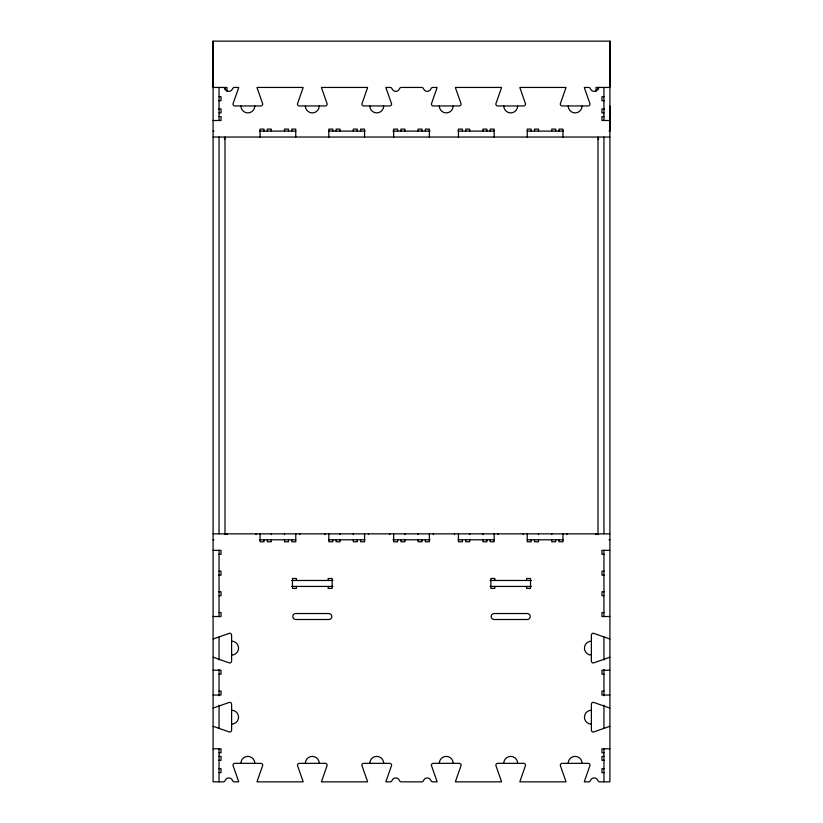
<?xml version="1.0" encoding="UTF-8"?>
<svg xmlns="http://www.w3.org/2000/svg" width="823" height="823" viewBox="0 0 823 823"><rect width="100%" height="100%" fill="white"/><g stroke="black" fill="none" stroke-linecap="round" stroke-linejoin="round"><path stroke-width="1.23" d="M213.095 41.15L213.095 781.85L223.239 781.85A1.985 1.985 0 0 0 225.101 780.523A3.971 3.971 0 0 1 232.59 780.523A1.985 1.985 0 0 0 234.462 781.85L238.639 781.85A1.985 1.985 0 0 0 238.557 781.284L232.971 765.318A1.985 1.985 0 0 1 234.956 763.333L260.747 763.333A1.985 1.985 0 0 1 262.732 765.318L257.146 781.284A1.985 1.985 0 0 0 257.064 781.85L303.09 781.85A1.985 1.985 0 0 0 303.008 781.284L297.422 765.318A1.985 1.985 0 0 1 299.407 763.333L325.198 763.333A1.985 1.985 0 0 1 327.184 765.318L321.587 781.284A1.985 1.985 0 0 0 321.505 781.85L367.542 781.85A1.985 1.985 0 0 0 367.459 781.284L361.863 765.318A1.985 1.985 0 0 1 363.848 763.333L389.639 763.333A1.985 1.985 0 0 1 391.625 765.318L386.038 781.284A1.985 1.985 0 0 0 385.956 781.85L390.143 781.85A1.985 1.985 0 0 0 392.015 780.523A3.971 3.971 0 0 1 399.494 780.523A1.985 1.985 0 0 0 401.367 781.85L421.633 781.85A1.985 1.985 0 0 0 423.506 780.523A3.971 3.971 0 0 1 430.985 780.523A1.985 1.985 0 0 0 432.857 781.85L437.044 781.85A1.985 1.985 0 0 0 436.962 781.284L431.375 765.318A1.985 1.985 0 0 1 433.361 763.333L459.152 763.333A1.985 1.985 0 0 1 461.137 765.318L455.541 781.284A1.985 1.985 0 0 0 455.458 781.85L501.495 781.85A1.985 1.985 0 0 0 501.413 781.284L495.816 765.318A1.985 1.985 0 0 1 497.802 763.333L523.593 763.333A1.985 1.985 0 0 1 525.578 765.318L519.992 781.284A1.985 1.985 0 0 0 519.91 781.85L565.936 781.85A1.985 1.985 0 0 0 565.854 781.284L560.268 765.318A1.985 1.985 0 0 1 562.253 763.333L588.044 763.333A1.985 1.985 0 0 1 590.029 765.318L584.443 781.284A1.985 1.985 0 0 0 584.361 781.85L588.538 781.85A1.985 1.985 0 0 0 590.41 780.523A3.971 3.971 0 0 1 597.899 780.523A1.985 1.985 0 0 0 599.761 781.85L609.905 781.85L609.905 41.15L213.095 41.15L213.095 87.444L226.983 87.444L226.983 91.415M609.905 105.961L609.905 131.094L609.03 131.094M609.905 41.15L609.905 87.444L596.017 87.444L596.017 91.415M219.052 96.703L221.037 96.703L221.037 100.673L218.558 100.673M603.948 96.703L601.963 96.703L601.963 100.673L604.442 100.673M218.558 108.934L221.037 108.934L221.037 112.905L219.052 112.905M604.442 108.934L601.963 108.934L601.963 112.905L603.948 112.905M219.052 116.547L221.037 116.547L221.037 120.508L213.095 120.508M603.948 116.547L601.963 116.547L601.963 120.508L609.905 120.508M213.095 131.094L213.97 131.094M259.554 131.094L295.766 131.094M328.83 131.094L365.042 131.094M392.9 131.094L430.1 131.094M457.958 131.094L494.17 131.094M527.234 131.094L563.446 131.094M213.095 137.04L609.905 137.04M224.257 139.025L224.998 139.025M598.002 139.025L598.743 139.025M213.095 533.849L609.905 533.849M213.095 539.795L213.97 539.795M259.554 539.795L295.766 539.795M328.83 539.795L365.042 539.795M392.9 539.795L430.1 539.795M457.958 539.795L494.17 539.795M527.234 539.795L563.446 539.795M609.03 539.795L609.905 539.795M213.095 550.381L221.037 550.381L221.037 554.352L219.052 554.352M609.905 550.381L601.963 550.381L601.963 554.352L603.948 554.352M219.052 571.213L221.037 571.213L221.037 575.184L218.681 575.184M603.948 571.213L601.963 571.213L601.963 575.184L604.319 575.184M291.712 580.472L332.883 580.472M490.117 580.472L531.288 580.472M291.712 586.429L332.883 586.429M490.117 586.429L531.288 586.429M218.681 591.716L221.037 591.716L221.037 595.687L219.052 595.687M604.319 591.716L601.963 591.716L601.963 595.687L603.948 595.687M219.052 612.549L221.037 612.549L221.037 616.52L213.095 616.52M603.948 612.549L601.963 612.549L601.963 616.52L609.905 616.52M213.095 670.251L221.037 670.251L221.037 674.222L219.052 674.212M609.905 670.251L601.963 670.251L601.963 674.212L603.948 674.212M219.052 691.083L221.037 691.083L221.037 695.054L213.095 695.054M603.948 691.083L601.963 691.083L601.963 695.044L609.905 695.044M213.095 748.786L221.037 748.786L221.037 752.747L219.052 752.747M609.905 748.786L601.963 748.786L601.963 752.747L603.948 752.747M219.052 756.388L221.037 756.388L221.037 760.359L218.558 760.359M603.948 756.388L601.963 756.388L601.963 760.359L604.442 760.359M218.558 768.62L221.037 768.62L221.037 772.591L219.052 772.591M604.442 768.62L601.963 768.62L601.963 772.591L603.948 772.591M603.948 87.444L603.948 120.508M603.948 137.04L603.948 533.849M603.948 550.134L603.948 616.766M603.948 637.023L603.948 659.923M603.948 669.5L603.948 695.795M603.948 705.249L603.948 728.098M603.948 748.539L603.948 781.85M598.002 87.444L598.002 89.82M598.002 137.04L598.002 534.59M596.017 533.849L596.017 534.59M566.913 533.849L566.913 534.59M562.942 137.04L562.942 129.108L558.982 129.108L558.982 131.094M562.942 533.849L562.942 541.781L558.982 541.781L558.982 539.795M555.669 131.094L555.669 129.108L551.708 129.108L551.708 131.094M555.669 539.795L555.669 541.781L551.708 541.781L551.708 539.425M551.708 533.849L551.708 534.59M538.479 131.094L538.479 129.108L534.508 129.108L534.508 131.094M538.479 533.849L538.479 534.59M538.479 539.425L538.479 541.781L534.508 541.781L534.508 539.795M531.205 131.094L531.205 129.108L527.234 129.108L527.234 137.04M531.205 539.795L531.205 541.781L527.234 541.781L527.234 533.849M526.576 580.472L526.576 578.487L530.537 578.487L530.537 588.404L526.576 588.404L526.576 586.429M523.263 533.849L523.263 534.59M498.131 533.849L498.131 534.59M494.829 580.472L494.829 578.487L490.858 578.487L490.858 588.404L494.829 588.404L494.829 586.429M494.17 137.04L494.17 129.108L490.199 129.108L490.199 131.094M494.17 533.849L494.17 541.781L490.199 541.781L490.199 539.795M486.897 131.094L486.897 129.108L482.926 129.108L482.926 131.094M486.897 539.795L486.897 541.781L482.926 541.781L482.926 539.425M482.926 533.849L482.926 534.59M469.696 131.094L469.696 129.108L465.725 129.108L465.725 131.094M469.696 533.849L469.696 534.59M469.696 539.425L469.696 541.781L465.725 541.781L465.725 539.795M462.423 131.094L462.423 129.108L458.452 129.108L458.452 137.04M462.423 539.795L462.423 541.781L458.452 541.781L458.452 533.849M454.491 533.849L454.491 534.59M433.32 533.849L433.32 534.59M429.359 137.04L429.359 129.108L425.388 129.108L425.388 131.094M429.359 533.849L429.359 541.781L425.388 541.781L425.388 539.795M422.086 131.094L422.086 129.108L418.115 129.108L418.115 131.094M422.086 539.795L422.086 541.781L418.115 541.781L418.115 539.425M418.115 533.849L418.115 534.59M404.885 131.094L404.885 129.108L400.914 129.108L400.914 131.094M404.885 533.849L404.885 534.59M404.885 539.425L404.885 541.781L400.914 541.781L400.914 539.795M397.612 131.094L397.612 129.108L393.641 129.108L393.641 137.04M397.612 539.795L397.612 541.781L393.641 541.781L393.641 533.849M389.68 533.849L389.68 534.59M368.509 533.849L368.509 534.59M364.548 137.04L364.548 129.108L360.577 129.108L360.577 131.094M364.548 533.849L364.548 541.781L360.577 541.781L360.577 539.795M357.275 131.094L357.275 129.108L353.304 129.108L353.304 131.094M357.275 539.795L357.275 541.781L353.304 541.781L353.304 539.425M353.304 533.849L353.304 534.59M340.074 131.094L340.074 129.108L336.103 129.108L336.103 131.094M340.074 533.849L340.074 534.59M340.074 539.425L340.074 541.781L336.103 541.781L336.103 539.795M332.801 131.094L332.801 129.108L328.83 129.108L328.83 137.04M332.801 539.795L332.801 541.781L328.83 541.781L328.83 533.849M328.171 580.472L328.171 578.487L332.142 578.487L332.142 588.404L328.171 588.404L328.171 586.429M324.869 533.849L324.869 534.59M299.737 533.849L299.737 534.59M296.424 580.472L296.424 578.487L292.463 578.487L292.463 588.404L296.424 588.404L296.424 586.429M295.766 137.04L295.766 129.108L291.795 129.108L291.795 131.094M295.766 533.849L295.766 541.781L291.795 541.781L291.795 539.795M288.492 131.094L288.492 129.108L284.521 129.108L284.521 131.094M288.492 539.795L288.492 541.781L284.521 541.781L284.521 539.425M284.521 533.849L284.521 534.59M271.292 131.094L271.292 129.108L267.331 129.108L267.331 131.094M271.292 533.849L271.292 534.59M271.292 539.425L271.292 541.781L267.331 541.781L267.331 539.795M264.018 131.094L264.018 129.108L260.058 129.108L260.058 137.04M264.018 539.795L264.018 541.781L260.058 541.781L260.058 533.849M256.087 533.849L256.087 534.59M226.983 533.849L226.983 534.59M224.998 87.444L224.998 89.82M224.998 137.04L224.998 534.59M219.052 87.444L219.052 120.508M219.052 137.04L219.052 533.849M219.052 550.134L219.052 616.766M219.052 637.023L219.052 659.923M219.052 669.5L219.052 695.795M219.052 705.249L219.052 728.098M219.052 748.539L219.052 781.85M213.095 657.32A1.985 1.985 0 0 1 213.661 657.402L229.627 662.988A1.985 1.985 0 0 0 231.613 661.003L231.613 635.212A1.985 1.985 0 0 0 229.627 633.226L213.661 638.813A1.985 1.985 0 0 1 213.095 638.905M213.095 707.975A1.985 1.985 0 0 0 213.661 707.893L229.627 702.307A1.985 1.985 0 0 1 231.613 704.293L231.613 730.083A1.985 1.985 0 0 1 229.627 732.069L213.661 726.483A1.985 1.985 0 0 0 213.095 726.4M609.905 726.4A1.985 1.985 0 0 0 609.339 726.483L593.373 732.069A1.985 1.985 0 0 1 591.387 730.083L591.387 704.293A1.985 1.985 0 0 1 593.373 702.307L609.339 707.893A1.985 1.985 0 0 0 609.905 707.975M609.905 657.32A1.985 1.985 0 0 0 609.339 657.402L593.373 662.988A1.985 1.985 0 0 1 591.387 661.003L591.387 635.212A1.985 1.985 0 0 1 593.373 633.226L609.339 638.813A1.985 1.985 0 0 0 609.905 638.905M369.805 763.333A6.944 6.944 0 0 1 376.749 756.388A6.944 6.944 0 0 1 383.693 763.333M439.307 763.333A6.944 6.944 0 0 1 446.251 756.388A6.944 6.944 0 0 1 453.195 763.333M503.758 763.333A6.944 6.944 0 0 1 510.702 756.388A6.944 6.944 0 0 1 517.646 763.333M568.199 763.333A6.944 6.944 0 0 1 575.143 756.388A6.944 6.944 0 0 1 582.087 763.333M240.913 763.333A6.944 6.944 0 0 1 247.857 756.388A6.944 6.944 0 0 1 254.801 763.333M305.354 763.333A6.944 6.944 0 0 1 312.298 756.388A6.944 6.944 0 0 1 319.242 763.333M591.387 724.137A6.944 6.944 0 0 1 584.443 717.193A6.944 6.944 0 0 1 591.387 710.249M231.613 710.249A6.944 6.944 0 0 1 238.557 717.193A6.944 6.944 0 0 1 231.613 724.137M231.613 641.168A6.944 6.944 0 0 1 238.557 648.113A6.944 6.944 0 0 1 231.613 655.057M591.387 655.057A6.944 6.944 0 0 1 584.443 648.113A6.944 6.944 0 0 1 591.387 641.168M453.195 105.961A6.944 6.944 0 0 1 446.251 112.905A6.944 6.944 0 0 1 439.307 105.961M517.646 105.961A6.944 6.944 0 0 1 510.702 112.905A6.944 6.944 0 0 1 503.758 105.961M582.087 105.961A6.944 6.944 0 0 1 575.143 112.905A6.944 6.944 0 0 1 568.199 105.961M599.761 87.444A1.985 1.985 0 0 0 597.899 88.771A3.971 3.971 0 0 1 590.41 88.771A1.985 1.985 0 0 0 588.538 87.444L584.361 87.444A1.985 1.985 0 0 0 584.443 88.01L590.029 103.976A1.985 1.985 0 0 1 588.044 105.961L562.253 105.961A1.985 1.985 0 0 1 560.268 103.976L565.854 88.01A1.985 1.985 0 0 0 565.936 87.444L519.91 87.444A1.985 1.985 0 0 0 519.992 88.01L525.578 103.976A1.985 1.985 0 0 1 523.593 105.961L497.802 105.961A1.985 1.985 0 0 1 495.816 103.976L501.413 88.01A1.985 1.985 0 0 0 501.495 87.444L455.458 87.444A1.985 1.985 0 0 0 455.541 88.01L461.137 103.976A1.985 1.985 0 0 1 459.152 105.961L433.361 105.961A1.985 1.985 0 0 1 431.375 103.976L436.962 88.01A1.985 1.985 0 0 0 437.044 87.444L432.857 87.444A1.985 1.985 0 0 0 430.985 88.771A3.971 3.971 0 0 1 423.506 88.771A1.985 1.985 0 0 0 421.633 87.444L401.367 87.444A1.985 1.985 0 0 0 399.494 88.771A3.971 3.971 0 0 1 392.015 88.771A1.985 1.985 0 0 0 390.143 87.444L385.956 87.444A1.985 1.985 0 0 0 386.038 88.01L391.625 103.976A1.985 1.985 0 0 1 389.639 105.961L363.848 105.961A1.985 1.985 0 0 1 361.863 103.976L367.459 88.01A1.985 1.985 0 0 0 367.542 87.444L321.505 87.444A1.985 1.985 0 0 0 321.587 88.01L327.184 103.976A1.985 1.985 0 0 1 325.198 105.961L299.407 105.961A1.985 1.985 0 0 1 297.422 103.976L303.008 88.01A1.985 1.985 0 0 0 303.09 87.444L257.064 87.444A1.985 1.985 0 0 0 257.146 88.01L262.732 103.976A1.985 1.985 0 0 1 260.747 105.961L234.956 105.961A1.985 1.985 0 0 1 232.971 103.976L238.557 88.01A1.985 1.985 0 0 0 238.639 87.444L234.462 87.444A1.985 1.985 0 0 0 232.59 88.771A3.971 3.971 0 0 1 225.101 88.771A1.985 1.985 0 0 0 223.239 87.444M254.801 105.961A6.944 6.944 0 0 1 247.857 112.905A6.944 6.944 0 0 1 240.913 105.961M319.242 105.961A6.944 6.944 0 0 1 312.298 112.905A6.944 6.944 0 0 1 305.354 105.961M383.693 105.961A6.944 6.944 0 0 1 376.749 112.905A6.944 6.944 0 0 1 369.805 105.961M328.83 613.536L295.766 613.536A2.973 2.973 0 0 0 292.793 616.52A2.973 2.973 0 0 0 295.766 619.493L328.83 619.493A2.973 2.973 0 0 0 331.813 616.52A2.973 2.973 0 0 0 328.83 613.536M527.234 613.536L494.17 613.536A2.973 2.973 0 0 0 491.187 616.52A2.973 2.973 0 0 0 494.17 619.493L527.234 619.493A2.973 2.973 0 0 0 530.207 616.52A2.973 2.973 0 0 0 527.234 613.536"/></g></svg>
